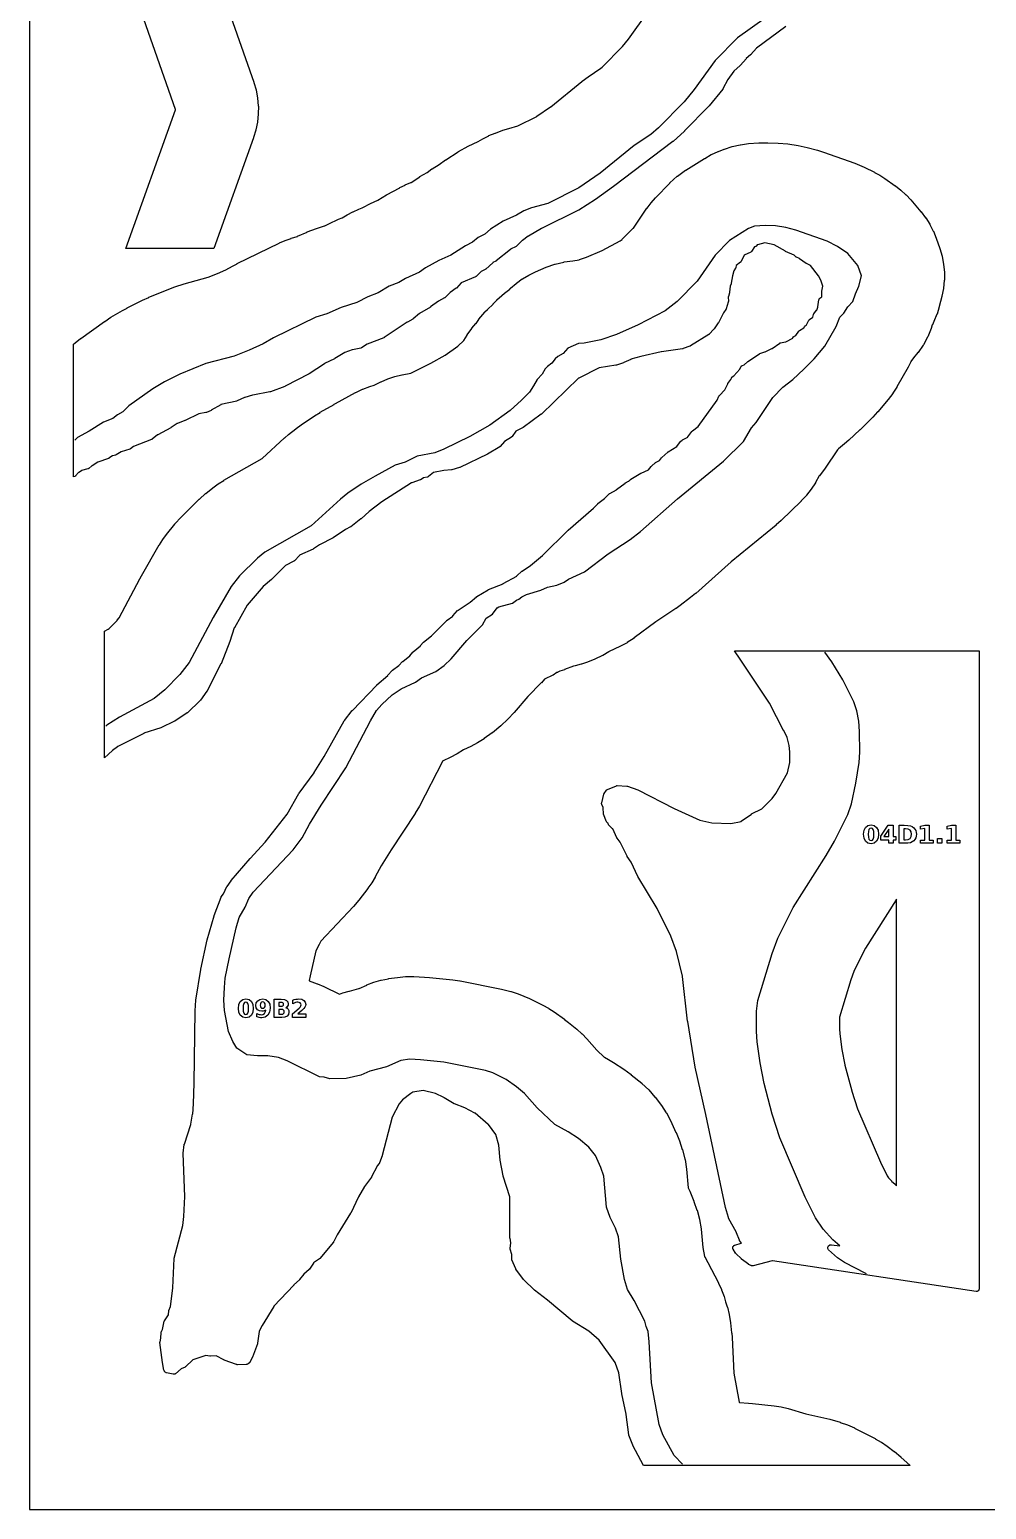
# Model space of a CAD drawing. Header units: millimetres. Extents: x 0 to 841, y 0 to 594.
# Drawn here: x 0 to 231, y 0 to 357.5 of the extents above; entities that cross this region are included whole.
import ezdxf

# ---------------------------------------------------------------- set-up
doc = ezdxf.new("R2010")
doc.units = ezdxf.units.MM
for name, color, linetype in [('CUT', 1, 'Continuous'), ('ENGRAVE', 5, 'Continuous'), ('SHEET_EDGE_DO_NOT_CUT', 8, 'Continuous')]:
    doc.layers.add(name, color=color, linetype=linetype)

msp = doc.modelspace()

# ---------------------------------------------------------------- linework, layer by layer
at = {"layer": 'CUT'}
for points in [[(35.89, 396.79), (54.12, 344.78), (54.13, 344.76), (54.67, 342.93), (54.68, 342.88), (55.04, 341.02), (55.05, 340.97), (55.22, 339.08), (55.23, 339.03), (55.22, 337.13), (55.22, 337.08), (55.02, 335.19), (55.02, 335.15), (54.64, 333.29), (54.63, 333.24), (54.07, 331.41), (54.07, 331.39), (44.46, 304.62), (23.21, 304.62), (35.24, 338.15), (35.24, 338.15), (35.25, 338.16), (35.24, 338.17), (15.47, 394.61)], [(182.57, 358.26), (175.53, 353.01), (175.52, 353), (175.51, 352.99), (174.17, 351.45), (174.14, 351.41), (174.1, 351.39), (173.01, 350.5), (173, 350.49), (172.99, 350.48), (171.63, 348.89), (171.59, 348.84), (170.07, 347.49), (170.06, 347.48), (170.05, 347.46), (168.62, 345.48), (168.61, 345.45), (167.41, 343.2), (167.39, 343.16), (167.36, 343.12), (164.07, 339.07), (164.03, 339.03), (158.13, 333.02), (158.11, 333), (155.37, 330.49), (155.33, 330.46), (140.98, 319.57), (140.97, 319.56), (136.65, 316.45), (136.63, 316.44), (132.61, 313.92), (132.57, 313.9), (123.63, 309.45), (123.62, 309.44), (120.43, 307.61), (120.41, 307.6), (118.99, 306.58), (118.98, 306.57), (118.97, 306.57), (117.64, 305.23), (117.6, 305.2), (117.56, 305.17), (117.52, 305.14), (116.14, 304.42), (116.13, 304.42), (116.12, 304.41), (112.69, 301.61), (112.66, 301.59), (112.62, 301.57), (112.58, 301.55), (111.86, 301.21), (111.85, 301.2), (111.84, 301.19), (110.13, 299.64), (110.1, 299.61), (110.06, 299.58), (110.02, 299.56), (109.02, 299.05), (109.01, 299.04), (109, 299.03), (107.8, 297.88), (107.77, 297.85), (107.73, 297.83), (107.69, 297.8), (107.65, 297.78), (104.24, 296.32), (104.23, 296.32), (104.22, 296.31), (103.05, 295.07), (103.01, 295.04), (102.97, 295.01), (101.56, 294.01), (101.55, 294), (101.54, 293.99), (100.34, 292.76), (100.3, 292.73), (100.26, 292.7), (100.22, 292.67), (98.73, 291.88), (98.7, 291.86), (96.81, 290.49), (96.77, 290.46), (94.13, 288.93), (94.12, 288.93), (94.11, 288.92), (92.59, 287.62), (92.55, 287.59), (92.51, 287.56), (91.21, 286.83), (91.19, 286.82), (85.63, 283.08), (85.58, 283.05), (85.53, 283.02), (81.53, 281.54), (81.52, 281.53), (81.5, 281.53), (80.13, 280.63), (80.09, 280.6), (80.05, 280.58), (80.01, 280.57), (79.96, 280.56), (77.93, 280.11), (77.9, 280.1), (76.1, 279.47), (76.09, 279.46), (76.08, 279.46), (73.68, 278.02), (73.64, 278), (71.24, 276.8), (71.21, 276.79), (67.54, 274.34), (67.5, 274.31), (61.7, 271.33), (61.65, 271.31), (58.13, 269.98), (58.09, 269.97), (58.04, 269.96), (53.87, 269.17), (53.85, 269.17), (51.93, 268.61), (51.9, 268.6), (50.1, 267.8), (50.06, 267.78), (50.01, 267.77), (46.16, 266.9), (46.15, 266.9), (46.14, 266.89), (43.88, 265.53), (43.83, 265.5), (42.72, 265), (42.68, 264.98), (42.63, 264.97), (42.59, 264.96), (40.87, 264.7), (40.86, 264.69), (40.84, 264.69), (37.54, 263.09), (37.5, 263.07), (35.69, 262.38), (35.68, 262.37), (35.67, 262.36), (34.18, 261.35), (34.13, 261.32), (30.93, 259.64), (30.92, 259.63), (30.91, 259.62), (29.58, 258.53), (29.54, 258.5), (29.49, 258.47), (29.44, 258.45), (25.09, 256.76), (25.08, 256.75), (25.07, 256.75), (24.35, 256.23), (24.31, 256.2), (24.26, 256.17), (24.21, 256.15), (22.13, 255.49), (22.12, 255.49), (22.11, 255.48), (20.91, 254.79), (20.87, 254.77), (20.83, 254.75), (20.78, 254.73), (20.07, 254.55), (20.06, 254.54), (20.05, 254.54), (19.16, 253.94), (19.12, 253.92), (19.08, 253.9), (19.04, 253.88), (16.49, 253), (16.48, 252.99), (16.46, 252.98), (15.07, 252.13), (15.05, 252.11), (14.27, 251.48), (14.23, 251.45), (14.19, 251.42), (14.14, 251.4), (14.09, 251.38), (12.55, 250.95), (12.54, 250.95), (12.53, 250.94), (11.85, 250.5), (11.84, 250.49), (11.83, 250.48), (11.1, 249.67), (11.07, 249.64), (11.03, 249.61), (10.99, 249.59), (10.95, 249.56), (10.91, 249.55), (10.62, 249.43), (10.62, 281.47), (11, 281.82), (11.03, 281.84), (12.31, 282.85), (12.33, 282.86), (18.11, 287), (18.13, 287.02), (19.63, 287.99), (19.65, 288), (22.43, 289.64), (22.44, 289.64), (23.54, 290.24), (23.55, 290.25), (27.26, 292.12), (27.28, 292.13), (28.79, 292.82), (28.81, 292.83), (35.03, 295.34), (35.06, 295.35), (37.32, 296.11), (37.34, 296.12), (43.12, 297.67), (43.14, 297.68), (45.36, 298.54), (45.37, 298.54), (47.39, 299.43), (47.41, 299.45), (48.99, 300.35), (49, 300.36), (50.13, 300.95), (50.14, 300.96), (60.3, 305.94), (60.32, 305.95), (61.69, 306.56), (61.72, 306.57), (63.13, 307.07), (63.15, 307.08), (64.67, 307.55), (64.69, 307.56), (67.01, 308.6), (67.03, 308.61), (69.28, 309.46), (69.3, 309.47), (71.23, 310.07), (71.25, 310.07), (71.26, 310.08), (72.22, 310.59), (72.25, 310.61), (74.59, 311.68), (74.62, 311.69), (75.47, 312.01), (75.48, 312.01), (75.49, 312.02), (76.71, 312.73), (76.72, 312.74), (78.07, 313.47), (78.11, 313.48), (79.51, 314.1), (79.53, 314.11), (80.3, 314.41), (80.31, 314.41), (80.32, 314.42), (80.48, 314.51), (80.5, 314.53), (82.33, 315.49), (82.35, 315.5), (84.07, 316.3), (84.1, 316.31), (86.14, 317.58), (86.17, 317.59), (89.37, 319.31), (89.38, 319.32), (90.68, 319.96), (90.7, 319.97), (92.09, 320.59), (92.1, 320.59), (92.11, 320.6), (94.19, 321.97), (94.22, 321.99), (96, 323), (96.03, 323.02), (97.13, 323.85), (97.17, 323.88), (98.88, 324.89), (98.9, 324.91), (100.46, 326.05), (100.48, 326.06), (103.5, 328.01), (103.53, 328.03), (105.87, 329.32), (105.9, 329.34), (108.3, 330.47), (108.32, 330.48), (109.41, 331.1), (109.42, 331.11), (110.88, 331.86), (110.92, 331.88), (112.44, 332.51), (112.46, 332.51), (114.26, 333.18), (114.28, 333.18), (115.69, 333.64), (115.7, 333.65), (117.86, 334.26), (117.88, 334.26), (117.89, 334.27), (122.45, 336.54), (122.48, 336.55), (125.81, 338.83), (125.83, 338.84), (133.38, 345), (133.39, 345.01), (134.84, 346.08), (134.85, 346.09), (137.95, 348.18), (137.97, 348.19), (138.25, 348.43), (138.27, 348.45), (143.17, 353.43), (143.19, 353.45), (144.64, 355.21), (144.65, 355.22), (149.28, 361.68)]]:
    msp.add_lwpolyline(points, dxfattribs=at)
for points in [[(145.68, 15.42), (145.66, 15.48), (144.72, 17.91), (144.7, 17.94), (144.69, 17.98), (144.69, 18.02), (144.08, 22.96), (144.08, 22.99), (142.98, 27.95), (142.97, 27.98), (142.26, 32.96), (142.26, 32.97), (142.26, 32.99), (141.42, 35.5), (141.41, 35.51), (141.4, 35.52), (137.56, 40.91), (137.56, 40.92), (137.55, 40.92), (135.05, 43.03), (135.02, 43.05), (131.08, 45.51), (131.02, 45.55), (125.07, 50.53), (125.06, 50.53), (121.93, 52.95), (121.89, 52.99), (119.31, 55.46), (119.28, 55.49), (119.25, 55.53), (117.44, 58.03), (117.41, 58.07), (117.38, 58.12), (116.46, 60.29), (116.44, 60.34), (116.43, 60.39), (116.42, 60.45), (116.42, 60.5), (116.45, 61.59), (116.45, 61.6), (116.45, 61.61), (116.07, 62.9), (116.06, 62.95), (116.05, 62.99), (116.05, 63.04), (116.05, 63.09), (116.18, 64.35), (116.18, 64.36), (116.18, 64.37), (116.01, 65.51), (116, 65.55), (116, 65.59), (115.99, 75.48), (115.98, 75.49), (115.98, 75.5), (114.33, 80.51), (114.32, 80.58), (113.65, 84.36), (113.64, 84.4), (113.29, 87.98), (113.29, 87.99), (113.29, 88), (112.57, 90.54), (112.56, 90.55), (112.56, 90.56), (110.78, 92.99), (110.77, 93.01), (110.76, 93.02), (107.55, 95.75), (107.54, 95.76), (107.53, 95.76), (105.09, 97.01), (105.06, 97.02), (102.61, 97.97), (102.57, 97.99), (102.53, 98.01), (100.08, 99.47), (100.06, 99.48), (98.02, 100.48), (98, 100.49), (97.99, 100.49), (95.07, 101.2), (95.06, 101.21), (95.05, 101.2), (92.57, 100.83), (92.56, 100.83), (92.55, 100.82), (92.03, 100.49), (92.02, 100.48), (90.07, 98.96), (90.06, 98.95), (90.05, 98.94), (89.26, 98.02), (89.25, 98.01), (89.25, 98), (87.57, 94.8), (87.57, 94.79), (87.56, 94.78), (85.16, 85.48), (85.14, 85.42), (84.47, 83.73), (84.45, 83.68), (84.43, 83.64), (84.4, 83.6), (83.91, 82.98), (83.9, 82.97), (83.89, 82.96), (82.57, 80.34), (82.56, 80.31), (82.53, 80.28), (80.9, 77.99), (80.89, 77.97), (79.42, 75.52), (79.41, 75.5), (77.55, 71.6), (77.52, 71.55), (74.26, 66.33), (74.25, 66.31), (73.43, 64.69), (73.4, 64.65), (73.37, 64.6), (70.12, 60.65), (70.09, 60.62), (70.06, 60.59), (70.02, 60.56), (68.54, 59.53), (68.53, 59.52), (68.52, 59.51), (67.57, 58.07), (67.54, 58.04), (67.51, 58.01), (67.48, 57.98), (66.21, 56.86), (66.2, 56.85), (66.2, 56.84), (65.21, 55.53), (65.18, 55.49), (65.15, 55.46), (63.82, 54.22), (63.81, 54.21), (59, 49.07), (58.99, 49.06), (58.98, 49.05), (56.14, 44.44), (56.13, 44.42), (55.43, 43.02), (55.43, 43.01), (55.43, 43), (55.06, 40.13), (55.05, 40.08), (55.03, 40.02), (53.85, 36.81), (53.82, 36.75), (53.21, 35.59), (53.18, 35.55), (53.15, 35.51), (53.12, 35.47), (53.08, 35.44), (52.75, 35.17), (52.71, 35.14), (52.66, 35.11), (52.61, 35.09), (52.47, 35.04), (52.42, 35.03), (52.37, 35.02), (52.31, 35.01), (50.16, 34.96), (50.11, 34.96), (50.06, 34.96), (50.02, 34.97), (49.97, 34.99), (46.99, 36.08), (46.96, 36.1), (46.92, 36.11), (45.07, 37.14), (45.06, 37.15), (45.05, 37.14), (43.64, 37.03), (43.6, 37.02), (43.55, 37.03), (43.51, 37.03), (42.57, 37.21), (42.56, 37.21), (42.55, 37.21), (39.41, 36.15), (39.4, 36.15), (39.39, 36.14), (37.67, 34.47), (37.64, 34.44), (37.6, 34.41), (37.57, 34.39), (37.53, 34.37), (36.6, 33.96), (36.59, 33.96), (36.58, 33.95), (35.22, 32.78), (35.18, 32.75), (35.14, 32.72), (35.09, 32.7), (35.05, 32.68), (35, 32.67), (34.95, 32.66), (34.84, 32.64), (34.78, 32.64), (34.72, 32.64), (34.67, 32.65), (33.07, 33), (33.02, 33.01), (32.98, 33.03), (32.93, 33.05), (32.89, 33.07), (32.73, 33.18), (32.69, 33.22), (32.65, 33.25), (32.61, 33.29), (32.58, 33.34), (32.56, 33.39), (32.49, 33.53), (32.47, 33.59), (32.45, 33.65), (32.1, 35.5), (32.09, 35.53), (31.48, 40.32), (31.48, 40.37), (31.48, 40.41), (31.49, 40.46), (31.49, 40.5), (31.7, 41.33), (31.7, 41.35), (31.7, 41.36), (31.77, 42.77), (31.77, 42.82), (31.78, 42.87), (31.8, 42.92), (31.82, 42.97), (32.06, 43.47), (32.07, 43.48), (32.07, 43.49), (32.53, 45.44), (32.55, 45.5), (32.57, 45.55), (32.6, 45.59), (33.5, 47.04), (33.5, 47.05), (33.5, 47.06), (33.6, 47.96), (33.6, 48), (33.62, 48.05), (33.63, 48.09), (34, 49.03), (34.01, 49.04), (34.01, 49.05), (34.58, 53.47), (34.59, 53.49), (34.89, 60.61), (34.9, 60.66), (34.91, 60.71), (36.96, 68.55), (36.96, 68.58), (37.28, 70.77), (37.28, 70.8), (37.47, 75.58), (37.47, 75.6), (37.05, 85.96), (37.05, 86), (37.06, 86.05), (37.35, 88.16), (37.35, 88.2), (37.37, 88.24), (38.91, 93), (38.92, 93.03), (39.37, 95.46), (39.38, 95.49), (39.59, 97.98), (39.59, 97.99), (39.77, 102.99), (39.77, 103), (39.94, 120.45), (39.94, 120.48), (40.12, 123), (40.13, 123.05), (41.36, 130.46), (41.37, 130.49), (42.9, 137.6), (42.91, 137.63), (44.58, 143.42), (44.59, 143.45), (46.23, 147.89), (46.24, 147.93), (46.27, 147.97), (46.29, 148.01), (46.81, 148.73), (46.82, 148.73), (46.82, 148.74), (47.66, 150.45), (47.68, 150.49), (47.7, 150.52), (48.68, 151.89), (48.7, 151.92), (53.27, 157.25), (53.28, 157.26), (56.9, 161.16), (56.91, 161.18), (62.17, 167.96), (62.19, 167.99), (65.02, 172.97), (65.05, 173.02), (68.69, 177.97), (68.7, 177.99), (71.15, 181.88), (71.15, 181.89), (75.95, 190.5), (75.97, 190.54), (76, 190.57), (77.9, 193), (77.94, 193.04), (83.84, 199.14), (83.87, 199.17), (86.49, 201.5), (86.52, 201.52), (87.53, 202.66), (87.56, 202.7), (87.61, 202.74), (89.17, 203.87), (89.17, 203.88), (89.18, 203.88), (90.08, 204.83), (90.13, 204.88), (91.8, 206.24), (91.81, 206.24), (91.81, 206.25), (92.53, 207.09), (92.56, 207.12), (92.59, 207.15), (94.38, 208.66), (94.39, 208.66), (94.39, 208.67), (95.03, 209.42), (95.06, 209.46), (95.1, 209.49), (97.04, 211.02), (97.07, 211.04), (100.72, 214.76), (100.76, 214.79), (100.79, 214.82), (102.21, 215.82), (102.22, 215.83), (102.23, 215.84), (103.36, 217.14), (103.4, 217.17), (103.43, 217.2), (103.47, 217.23), (106.39, 219.15), (106.4, 219.15), (106.4, 219.16), (107.91, 220.5), (107.94, 220.53), (107.99, 220.56), (110.76, 222.17), (110.82, 222.2), (114.36, 223.64), (114.39, 223.65), (117.66, 225.49), (117.67, 225.49), (117.68, 225.5), (118.84, 226.64), (118.88, 226.67), (118.92, 226.7), (120.92, 228), (120.95, 228.02), (123.85, 230.48), (123.86, 230.49), (130.06, 236.54), (130.08, 236.56), (136.14, 241.88), (136.15, 241.89), (137.18, 242.96), (137.21, 242.99), (137.24, 243.01), (138.83, 244.21), (138.84, 244.21), (138.84, 244.22), (139.98, 245.38), (140.02, 245.42), (140.06, 245.44), (140.1, 245.47), (141.69, 246.35), (141.7, 246.35), (141.71, 246.36), (143.78, 247.95), (143.82, 247.99), (143.87, 248.01), (144.65, 248.38), (144.67, 248.38), (144.68, 248.39), (145.1, 248.81), (145.14, 248.85), (145.19, 248.88), (147.57, 250.35), (147.6, 250.36), (147.64, 250.38), (149.41, 251.13), (149.42, 251.13), (149.43, 251.14), (150.08, 251.95), (150.11, 251.98), (150.13, 252.01), (151.15, 252.92), (151.18, 252.95), (151.22, 252.97), (151.26, 253), (152.11, 253.43), (152.12, 253.43), (152.12, 253.44), (152.59, 254.05), (152.61, 254.09), (152.65, 254.12), (154.1, 255.45), (154.14, 255.49), (154.19, 255.52), (156.29, 256.75), (156.3, 256.75), (156.3, 256.76), (157.2, 258), (157.24, 258.04), (157.28, 258.08), (157.54, 258.32), (157.59, 258.35), (157.64, 258.38), (158.96, 259.07), (158.97, 259.08), (158.98, 259.09), (159.94, 260.44), (159.97, 260.49), (160.01, 260.52), (160.05, 260.56), (161.45, 261.61), (161.46, 261.62), (161.47, 261.63), (166.02, 267.96), (166.02, 267.97), (166.03, 267.99), (166.46, 268.98), (166.48, 269.02), (166.5, 269.06), (166.53, 269.09), (166.56, 269.13), (167.87, 270.48), (167.88, 270.49), (167.88, 270.5), (168.59, 271.91), (168.61, 271.94), (168.63, 271.97), (169.34, 272.98), (169.34, 272.99), (169.35, 273), (169.46, 273.33), (169.48, 273.37), (169.5, 273.41), (169.53, 273.45), (169.56, 273.49), (169.59, 273.52), (169.62, 273.56), (169.66, 273.58), (170.05, 273.84), (170.06, 273.84), (170.07, 273.85), (171.48, 275.47), (171.49, 275.48), (171.49, 275.49), (171.76, 276.06), (171.79, 276.1), (171.82, 276.14), (171.85, 276.18), (171.89, 276.22), (171.93, 276.25), (172, 276.3), (172.04, 276.33), (172.09, 276.35), (172.13, 276.37), (172.55, 276.5), (172.56, 276.51), (172.57, 276.52), (173.34, 277.24), (173.37, 277.27), (173.41, 277.29), (176.25, 279.17), (176.28, 279.19), (176.32, 279.21), (176.36, 279.22), (177.57, 279.65), (177.59, 279.66), (179.24, 280.48), (179.27, 280.5), (181.13, 281.77), (181.17, 281.8), (181.22, 281.82), (181.26, 281.84), (181.31, 281.85), (182.55, 282.09), (182.56, 282.09), (182.57, 282.09), (184.27, 282.99), (184.28, 282.99), (184.29, 283), (184.49, 283.29), (184.52, 283.33), (184.55, 283.36), (184.59, 283.39), (184.63, 283.42), (184.67, 283.45), (184.71, 283.47), (185.05, 283.6), (185.06, 283.61), (185.06, 283.62), (185.77, 284.68), (185.8, 284.72), (185.84, 284.76), (185.88, 284.8), (185.92, 284.83), (186.98, 285.49), (186.99, 285.49), (187, 285.5), (187.11, 285.75), (187.13, 285.8), (187.16, 285.84), (187.19, 285.88), (187.22, 285.91), (187.26, 285.95), (187.3, 285.97), (187.55, 286.13), (187.56, 286.14), (187.56, 286.15), (188.17, 287.27), (188.19, 287.31), (188.22, 287.35), (188.26, 287.39), (188.29, 287.42), (188.33, 287.45), (189.13, 287.99), (189.14, 287.99), (189.15, 288), (189.27, 288.65), (189.28, 288.7), (189.29, 288.75), (189.31, 288.79), (189.34, 288.83), (189.37, 288.87), (190.05, 289.74), (190.06, 289.75), (190.06, 289.76), (190.35, 290.48), (190.36, 290.49), (190.36, 290.51), (190.61, 292.24), (190.62, 292.28), (190.63, 292.33), (190.65, 292.37), (190.67, 292.41), (190.69, 292.45), (190.74, 292.53), (190.77, 292.56), (190.8, 292.6), (190.84, 292.63), (191.26, 292.98), (191.27, 292.99), (191.27, 293), (191.26, 294.2), (191.26, 294.26), (191.27, 294.32), (191.54, 295.48), (191.55, 295.49), (191.54, 295.5), (191.06, 296.98), (191.06, 296.99), (191.06, 297), (190.52, 297.98), (190.52, 297.99), (190.51, 298), (188.56, 300.48), (188.55, 300.49), (188.54, 300.5), (187.59, 300.98), (187.53, 301.01), (185.89, 302.16), (185.88, 302.16), (185.87, 302.17), (185.15, 302.5), (185.11, 302.52), (185.07, 302.55), (185.04, 302.57), (185, 302.6), (184.61, 302.98), (184.6, 302.99), (184.6, 303), (182.55, 303.93), (182.51, 303.95), (179.8, 305.48), (179.79, 305.49), (179.78, 305.49), (177.57, 305.98), (177.56, 305.98), (177.55, 305.98), (175.74, 305.49), (175.72, 305.49), (175.72, 305.48), (175.52, 305.24), (175.49, 305.21), (175.46, 305.17), (175.42, 305.14), (175.38, 305.12), (175.34, 305.1), (175.29, 305.08), (175.07, 305.01), (175.06, 305), (175.05, 304.99), (174.34, 303.91), (174.31, 303.87), (174.28, 303.84), (174.25, 303.81), (174.21, 303.78), (174.18, 303.75), (174.14, 303.73), (172.57, 302.99), (172.56, 302.98), (172.55, 302.97), (171.79, 301.46), (171.76, 301.42), (171.74, 301.39), (171.71, 301.35), (171.68, 301.32), (171.65, 301.29), (170.61, 300.5), (170.61, 300.49), (170.6, 300.48), (170.54, 300.06), (170.53, 300.01), (170.52, 299.96), (170.5, 299.91), (170.47, 299.87), (170.07, 299.22), (170.06, 299.21), (170.06, 299.2), (169.72, 298.03), (169.71, 298), (169.43, 296.22), (169.43, 296.18), (169.42, 296.14), (169.4, 296.1), (169.14, 295.5), (169.14, 295.49), (169.14, 295.48), (169.04, 294.03), (169.03, 293.98), (169.02, 293.92), (168.73, 293), (168.72, 292.99), (168.72, 292.98), (168.73, 291.84), (168.73, 291.79), (168.72, 291.74), (168.71, 291.69), (168.21, 290.03), (168.19, 289.97), (168.16, 289.93), (168.14, 289.88), (167.57, 289.08), (167.55, 289.05), (166.33, 286.7), (166.29, 286.64), (165.31, 285.22), (165.26, 285.17), (164.09, 283.91), (164.06, 283.88), (164.03, 283.85), (163.99, 283.82), (159.56, 281.07), (159.51, 281.04), (159.46, 281.02), (157.78, 280.43), (157.73, 280.41), (157.68, 280.4), (152.55, 279.67), (152.53, 279.66), (147.58, 278.56), (147.56, 278.55), (145.21, 277.85), (145.2, 277.85), (145.19, 277.84), (143.49, 277.04), (143.44, 277.02), (141.68, 276.43), (141.63, 276.42), (141.59, 276.41), (137.57, 275.82), (137.56, 275.82), (137.55, 275.81), (132.59, 273.31), (132.58, 273.3), (132.57, 273.29), (123.57, 264.6), (123.52, 264.56), (119.2, 261.4), (119.17, 261.38), (119.14, 261.36), (117.44, 260.5), (117.43, 260.49), (117.42, 260.48), (116.5, 259.19), (116.47, 259.15), (116.44, 259.11), (116.4, 259.08), (116.36, 259.06), (114.68, 258), (114.67, 257.99), (114.66, 257.98), (113.66, 256.82), (113.62, 256.78), (113.58, 256.75), (113.54, 256.72), (110.57, 254.97), (110.53, 254.95), (103.9, 251.71), (103.86, 251.7), (103.82, 251.68), (101.96, 251.16), (101.91, 251.14), (101.86, 251.14), (100.05, 250.98), (100.03, 250.98), (97.55, 250.51), (97.54, 250.51), (97.53, 250.5), (96.29, 249.5), (96.25, 249.47), (96.21, 249.44), (96.17, 249.42), (96.12, 249.41), (96.08, 249.4), (95.07, 249.18), (95.06, 249.18), (95.05, 249.17), (94.35, 248.77), (94.31, 248.75), (94.27, 248.73), (92.28, 248), (92.26, 247.99), (92.25, 247.98), (85.05, 243.42), (85.04, 243.41), (82, 241.09), (81.98, 241.08), (80.05, 239.3), (80.02, 239.28), (77.6, 237.4), (77.56, 237.37), (77.51, 237.35), (76.29, 236.74), (76.26, 236.73), (73.32, 234.71), (73.26, 234.68), (70, 233.01), (69.97, 232.99), (68.55, 232.05), (68.52, 232.03), (68.49, 232.01), (65.2, 230.5), (65.19, 230.49), (65.19, 230.48), (63.93, 229.18), (63.89, 229.14), (63.85, 229.11), (63.8, 229.08), (61.75, 228), (61.74, 227.99), (61.73, 227.98), (58.44, 224.69), (58.4, 224.66), (56.4, 223), (56.39, 222.99), (56.39, 222.98), (52.56, 218.44), (52.55, 218.43), (52.54, 218.42), (49.44, 213), (49.43, 212.99), (49.43, 212.98), (48.33, 209.71), (48.33, 209.68), (46.23, 204.3), (46.21, 204.25), (42.88, 197.73), (42.86, 197.69), (42.83, 197.66), (41.26, 195.53), (41.23, 195.49), (41.21, 195.46), (38.14, 192.48), (38.1, 192.45), (38.07, 192.42), (35.08, 190.45), (35.02, 190.41), (31.71, 188.82), (31.65, 188.79), (27.57, 187.49), (27.56, 187.49), (27.55, 187.48), (21.27, 184.27), (21.26, 184.27), (21.25, 184.26), (20.05, 183.37), (20.03, 183.35), (18.12, 181.58), (18.12, 212.18), (18.97, 212.63), (18.98, 212.64), (18.99, 212.65), (19.21, 212.83), (19.23, 212.84), (21.14, 214.77), (21.16, 214.8), (21.59, 215.37), (21.6, 215.38), (21.6, 215.39), (26.61, 224.84), (26.62, 224.85), (26.98, 225.51), (26.98, 225.51), (31.32, 233.01), (31.33, 233.02), (32.14, 234.3), (32.16, 234.33), (33.06, 235.54), (33.07, 235.55), (35.09, 238.05), (35.1, 238.07), (36.6, 239.73), (36.62, 239.75), (40.98, 244.06), (41, 244.07), (42.5, 245.41), (42.52, 245.43), (44.25, 246.82), (44.26, 246.83), (45.52, 247.76), (45.55, 247.78), (46.88, 248.61), (46.9, 248.62), (56.12, 253.87), (56.13, 253.88), (56.14, 253.89), (61.58, 258.84), (61.6, 258.85), (62.54, 259.66), (62.55, 259.67), (64.32, 261.09), (64.34, 261.1), (65.59, 262.03), (65.61, 262.04), (68.81, 264.21), (68.82, 264.22), (70.13, 265.03), (70.15, 265.04), (73.54, 266.97), (73.54, 266.98), (73.87, 267.16), (73.88, 267.16), (78.72, 269.8), (78.74, 269.81), (80.4, 270.62), (80.44, 270.64), (82.17, 271.28), (82.19, 271.29), (83.2, 271.62), (83.23, 271.63), (84.85, 272.42), (84.87, 272.43), (86.47, 273.12), (86.51, 273.14), (88.16, 273.68), (88.21, 273.69), (89.91, 274.09), (89.93, 274.1), (92.07, 274.5), (92.08, 274.5), (92.09, 274.51), (96.9, 276.88), (96.91, 276.89), (100.34, 278.85), (100.36, 278.86), (103.39, 281.01), (103.42, 281.03), (104.87, 282.38), (104.87, 282.38), (104.88, 282.38), (104.88, 282.39), (105.63, 283.71), (105.66, 283.75), (106.76, 285.31), (106.79, 285.35), (107.79, 286.5), (107.81, 286.52), (108.44, 287.48), (108.48, 287.53), (109.94, 289.26), (109.96, 289.28), (110.54, 289.89), (110.55, 289.91), (111.9, 291.2), (111.92, 291.22), (111.93, 291.23), (111.94, 291.24), (112.79, 292.15), (112.82, 292.18), (114.01, 293.28), (114.02, 293.29), (114.65, 293.81), (114.66, 293.83), (115.97, 294.83), (115.98, 294.84), (115.98, 294.85), (116.12, 294.99), (116.16, 295.02), (117.49, 296.19), (117.53, 296.22), (118.96, 297.26), (119, 297.29), (120.52, 298.19), (120.56, 298.21), (122.17, 298.98), (122.19, 298.99), (124.75, 300.07), (124.77, 300.08), (126.84, 300.83), (126.9, 300.84), (129.02, 301.35), (129.08, 301.36), (131.19, 301.61), (131.21, 301.61), (132.73, 301.92), (132.76, 301.93), (134.45, 302.5), (134.47, 302.5), (138.22, 304.16), (138.24, 304.17), (142.62, 306.48), (142.63, 306.48), (142.64, 306.49), (143.08, 306.83), (143.11, 306.85), (145.78, 309.54), (145.78, 309.55), (145.79, 309.55), (149.08, 314.33), (149.09, 314.34), (150.06, 315.63), (150.08, 315.67), (151.16, 316.87), (151.17, 316.89), (154.6, 320.44), (154.62, 320.46), (156.39, 322.08), (156.44, 322.12), (158.39, 323.51), (158.42, 323.53), (163, 326.39), (163.02, 326.4), (164.59, 327.29), (164.63, 327.31), (166.29, 328.04), (166.31, 328.05), (167.75, 328.62), (167.77, 328.63), (169.63, 329.25), (169.68, 329.26), (171.58, 329.7), (171.63, 329.7), (173.58, 329.95), (173.61, 329.95), (176.1, 330.13), (176.13, 330.13), (178.26, 330.17), (178.29, 330.17), (180.76, 330.09), (180.79, 330.09), (183.07, 329.87), (183.1, 329.87), (185.57, 329.5), (185.6, 329.49), (187.77, 329.03), (187.79, 329.03), (190.24, 328.37), (190.25, 328.37), (191.72, 327.91), (191.73, 327.9), (199.25, 325.24), (199.27, 325.23), (201.52, 324.27), (201.55, 324.26), (204.01, 323.03), (204.02, 323.02), (205.29, 322.33), (205.32, 322.31), (206.53, 321.52), (206.55, 321.51), (209.03, 319.77), (209.05, 319.76), (210.36, 318.75), (210.39, 318.73), (211.61, 317.62), (211.64, 317.59), (212.77, 316.38), (212.78, 316.36), (215.24, 313.48), (215.25, 313.46), (216.37, 312.03), (216.39, 311.99), (217.36, 310.47), (217.39, 310.43), (218.21, 308.83), (218.23, 308.79), (218.91, 307.1), (218.91, 307.08), (219.78, 304.6), (219.79, 304.58), (220.33, 302.75), (220.34, 302.7), (220.7, 300.83), (220.71, 300.79), (220.88, 298.89), (220.89, 298.85), (220.88, 296.95), (220.87, 296.9), (220.68, 295.01), (220.67, 294.96), (220.29, 293.09), (220.29, 293.06), (219.66, 290.59), (219.65, 290.56), (219.11, 288.77), (219.09, 288.73), (218.38, 287), (218.37, 286.98), (217.99, 286.17), (217.98, 286.15), (217.69, 285.29), (217.68, 285.27), (216.86, 283.26), (216.84, 283.21), (215.81, 281.32), (215.78, 281.27), (214.56, 279.51), (214.52, 279.46), (213.44, 278.22), (213.42, 278.2), (212.81, 277.3), (212.79, 277.27), (212.13, 275.94), (212.12, 275.92), (209.42, 271.17), (209.41, 271.15), (208.45, 269.63), (208.43, 269.59), (207.33, 268.16), (207.32, 268.15), (204.79, 265.14), (204.78, 265.12), (203.63, 263.87), (203.61, 263.85), (201.11, 261.36), (201.11, 261.35), (200.52, 260.79), (200.51, 260.78), (197.81, 258.29), (197.8, 258.28), (196.78, 257.4), (196.76, 257.39), (195.35, 256.26), (195.33, 256.24), (195.07, 255.97), (195.06, 255.96), (195.05, 255.95), (192.13, 251.56), (192.11, 251.53), (190.7, 249.69), (190.68, 249.66), (189.76, 248.06), (189.75, 248.04), (188.76, 246.49), (188.73, 246.45), (187.62, 245.01), (187.58, 244.97), (186.33, 243.63), (186.31, 243.61), (181.48, 238.93), (181.46, 238.91), (180.26, 237.84), (180.24, 237.82), (169.44, 228.94), (169.43, 228.93), (160.84, 221.3), (160.83, 221.28), (159.61, 220.28), (159.59, 220.27), (157.11, 218.39), (157.09, 218.38), (156.09, 217.67), (156.08, 217.67), (151.23, 214.46), (151.22, 214.45), (145.99, 210.54), (145.97, 210.52), (144.32, 209.41), (144.28, 209.38), (142.52, 208.45), (142.5, 208.44), (139.91, 207.22), (139.89, 207.2), (138.4, 206.32), (138.36, 206.29), (136.49, 205.43), (136.47, 205.42), (134.72, 204.72), (134.71, 204.71), (133.26, 204.2), (133.22, 204.19), (131.74, 203.79), (131.72, 203.78), (131.36, 203.7), (131.33, 203.69), (129.15, 202.88), (129.12, 202.87), (128.02, 202.54), (128.01, 202.54), (128, 202.53), (127.53, 202.25), (127.48, 202.22), (127.37, 202.17), (127.34, 202.15), (126.41, 201.56), (126.36, 201.53), (124.37, 200.55), (124.36, 200.55), (124.35, 200.54), (123.57, 199.68), (123.55, 199.66), (120.32, 196.39), (120.31, 196.38), (117, 192.51), (116.99, 192.49), (115.5, 190.94), (115.48, 190.92), (113.78, 189.32), (113.75, 189.3), (111.74, 187.64), (111.71, 187.62), (109.75, 186.21), (109.73, 186.2), (108.19, 185.2), (108.15, 185.18), (106.53, 184.33), (106.51, 184.32), (104.8, 183.53), (104.77, 183.51), (103.27, 182.54), (103.23, 182.52), (101.56, 181.65), (101.54, 181.64), (99.84, 180.86), (99.83, 180.86), (99.82, 180.85), (99.72, 180.68), (99.71, 180.66), (94.13, 169.93), (94.12, 169.91), (93.1, 168.18), (93.09, 168.16), (87.29, 159.33), (87.29, 159.33), (84.92, 155.51), (84.91, 155.5), (83.46, 152.79), (83.45, 152.77), (82.64, 151.4), (82.62, 151.36), (81.7, 150.06), (81.69, 150.04), (79.52, 147.22), (79.5, 147.2), (78.22, 145.68), (78.2, 145.67), (70.32, 137.29), (70.31, 137.28), (70.31, 137.27), (69.95, 136.49), (69.93, 136.45), (69.17, 135.08), (69.16, 135.06), (69.13, 135.01), (69.12, 135), (69.12, 134.98), (67.74, 128.91), (67.74, 128.9), (67.52, 127.75), (67.52, 127.73), (67.53, 127.73), (69.46, 126.98), (69.48, 126.97), (71.02, 126.3), (71.04, 126.29), (74.79, 124.45), (74.8, 124.44), (74.82, 124.44), (75.61, 124.76), (75.65, 124.77), (77.2, 125.24), (77.22, 125.24), (79.53, 125.84), (79.54, 125.84), (79.55, 125.84), (81.43, 126.68), (81.45, 126.69), (83.1, 127.35), (83.15, 127.36), (84.84, 127.86), (84.89, 127.87), (86.64, 128.21), (86.66, 128.22), (88.81, 128.54), (88.83, 128.54), (90.75, 128.73), (90.79, 128.74), (92.72, 128.74), (92.74, 128.74), (95.36, 128.62), (95.37, 128.61), (96.54, 128.52), (96.56, 128.52), (102.16, 127.92), (102.18, 127.92), (103.91, 127.66), (103.93, 127.66), (113.94, 125.68), (113.97, 125.67), (116.22, 125.09), (116.25, 125.08), (117.97, 124.52), (117.99, 124.52), (119.35, 124.02), (119.38, 124.01), (120.7, 123.41), (120.72, 123.4), (123.93, 121.81), (123.94, 121.8), (125.31, 121.06), (125.34, 121.04), (126.64, 120.18), (126.66, 120.17), (129.15, 118.4), (129.16, 118.39), (130.14, 117.65), (130.15, 117.64), (132.13, 116.03), (132.15, 116.02), (133.38, 114.93), (133.41, 114.9), (134.55, 113.71), (134.56, 113.7), (136.97, 110.97), (136.98, 110.95), (138.76, 109.28), (138.77, 109.27), (138.78, 109.26), (139.8, 108.69), (139.81, 108.68), (140.96, 107.99), (140.97, 107.98), (143.45, 106.37), (143.47, 106.35), (145.27, 105.03), (145.29, 105.01), (147.8, 102.94), (147.83, 102.92), (149.49, 101.38), (149.53, 101.33), (151, 99.61), (151.02, 99.59), (152.55, 97.57), (152.56, 97.55), (153.73, 95.83), (153.75, 95.79), (154.73, 93.96), (154.74, 93.93), (156.08, 91.08), (156.09, 91.05), (156.9, 89.05), (156.91, 89.02), (157.61, 86.94), (157.62, 86.91), (158.25, 84.62), (158.26, 84.56), (158.61, 82.2), (158.61, 82.17), (158.99, 77.72), (158.99, 77.71), (158.99, 77.7), (159.39, 76.9), (159.41, 76.87), (160.42, 74.45), (160.43, 74.42), (161.15, 72.3), (161.16, 72.27), (161.77, 70.08), (161.78, 70.02), (162.14, 67.77), (162.14, 67.74), (162.58, 63.28), (162.58, 63.26), (162.99, 61.07), (162.99, 61.06), (163, 61.05), (163.02, 61), (163.03, 60.98), (163.78, 59.67), (163.79, 59.65), (166.35, 54.7), (166.36, 54.68), (167.08, 53.12), (167.1, 53.08), (167.68, 51.47), (167.69, 51.42), (168.02, 50.15), (168.03, 50.13), (168.47, 48.91), (168.49, 48.87), (168.95, 47.05), (168.96, 47), (169.25, 45.14), (169.26, 45.11), (169.52, 42.62), (169.53, 42.61), (169.61, 41.52), (169.61, 41.51), (170.06, 32.91), (170.06, 32.88), (171.35, 25.93), (171.35, 25.91), (171.36, 25.9), (171.4, 25.83), (171.4, 25.82), (171.42, 25.82), (173.59, 25.68), (173.6, 25.68), (174.53, 25.6), (174.54, 25.6), (179.76, 25.02), (179.78, 25.02), (181.45, 24.76), (181.49, 24.75), (183.14, 24.35), (183.16, 24.34), (187.44, 23.1), (187.45, 23.09), (191.76, 22.16), (191.78, 22.16), (193.24, 21.78), (193.26, 21.78), (195.73, 21.04), (195.76, 21.03), (197.47, 20.44), (197.51, 20.42), (199.16, 19.67), (199.18, 19.66), (204.18, 17.09), (204.2, 17.08), (205.64, 16.26), (205.68, 16.24), (207.05, 15.3), (207.07, 15.28), (208.8, 13.98), (208.82, 13.97), (210.37, 12.68), (210.39, 12.66), (212.59, 10.62), (148.26, 10.62), (145.68, 15.42)], [(229.32, 53.44), (229.31, 53.38), (229.3, 53.33), (229.29, 53.28), (229.2, 53.02), (229.18, 52.97), (229.15, 52.92), (229.12, 52.88), (229.09, 52.84), (229.05, 52.8), (229.01, 52.77), (228.97, 52.74), (228.93, 52.71), (228.89, 52.69), (228.85, 52.67), (228.78, 52.65), (228.74, 52.64), (228.69, 52.63), (228.64, 52.63), (228.59, 52.63), (228.55, 52.63), (179.35, 60.03), (179.33, 60.03), (179.32, 60.03), (174.72, 58.85), (174.66, 58.84), (174.6, 58.83), (174.44, 58.83), (174.39, 58.83), (174.34, 58.84), (174.29, 58.85), (174.24, 58.87), (174.2, 58.89), (173.63, 59.19), (173.6, 59.21), (173.56, 59.24), (171.94, 60.49), (171.9, 60.53), (170.54, 61.85), (170.51, 61.89), (170.47, 61.94), (169.89, 62.83), (169.87, 62.87), (169.85, 62.92), (169.83, 62.96), (169.82, 63), (169.82, 63.05), (169.81, 63.09), (169.81, 63.14), (169.83, 63.32), (169.83, 63.36), (169.84, 63.41), (169.85, 63.45), (169.87, 63.5), (169.89, 63.54), (169.92, 63.58), (169.95, 63.61), (170.03, 63.71), (170.06, 63.74), (170.1, 63.77), (170.14, 63.8), (170.18, 63.83), (170.23, 63.85), (170.27, 63.86), (171.86, 64.31), (171.87, 64.31), (171.87, 64.32), (171.44, 64.98), (171.41, 65.03), (171.39, 65.07), (170.71, 66.84), (170.7, 66.87), (168.77, 70.38), (168.74, 70.44), (168.73, 70.49), (168.05, 72.94), (168.05, 72.97), (163.29, 95.43), (163.29, 95.43), (160.71, 106.83), (160.7, 106.86), (158.91, 117.9), (158.9, 117.93), (157.69, 128.76), (157.68, 128.79), (156.18, 134.76), (156.17, 134.78), (154.83, 138.46), (154.82, 138.48), (151.56, 145.14), (151.55, 145.16), (146.85, 152.87), (146.83, 152.92), (145.24, 156.34), (145.23, 156.35), (145.23, 156.36), (144.31, 157.73), (144.28, 157.79), (142.59, 161.2), (142.59, 161.21), (142.58, 161.22), (141.84, 162.13), (141.82, 162.16), (141.8, 162.2), (141.78, 162.24), (140.8, 164.4), (140.8, 164.41), (140.79, 164.42), (139.94, 165.22), (139.91, 165.25), (139.88, 165.29), (139.86, 165.32), (139.84, 165.36), (139.82, 165.4), (139.68, 165.78), (139.67, 165.79), (139.66, 165.8), (139.34, 166.11), (139.3, 166.15), (139.27, 166.19), (139.24, 166.24), (139.22, 166.29), (138.63, 167.82), (138.61, 167.87), (138.6, 167.92), (138.59, 167.97), (138.49, 169.6), (138.49, 169.61), (138.49, 169.62), (138.2, 170.18), (138.18, 170.23), (138.16, 170.28), (138.15, 170.33), (138.13, 170.45), (138.13, 170.5), (138.13, 170.56), (138.13, 170.61), (138.14, 170.66), (138.67, 172.8), (138.69, 172.84), (138.7, 172.89), (138.72, 172.93), (138.75, 172.97), (139.31, 173.77), (139.34, 173.8), (139.37, 173.84), (139.41, 173.87), (139.45, 173.9), (139.49, 173.92), (139.53, 173.94), (141.68, 174.83), (141.72, 174.84), (141.76, 174.85), (141.81, 174.86), (141.85, 174.87), (141.9, 174.86), (144.22, 174.71), (144.26, 174.71), (144.3, 174.7), (144.35, 174.69), (146.83, 173.83), (146.89, 173.8), (155.67, 169.31), (155.68, 169.31), (161.8, 166.52), (161.82, 166.51), (161.83, 166.51), (164.71, 165.84), (164.72, 165.84), (164.74, 165.84), (169.32, 165.74), (169.34, 165.74), (169.35, 165.74), (171.8, 166.22), (171.81, 166.22), (171.83, 166.23), (174.28, 167.98), (174.32, 168), (174.35, 168.02), (176.8, 169.22), (176.81, 169.23), (176.82, 169.24), (179.29, 171.76), (179.31, 171.78), (180.21, 172.93), (180.21, 172.93), (180.22, 172.94), (183, 177.92), (183, 177.93), (183, 177.95), (183.56, 180.42), (183.56, 180.43), (183.56, 180.45), (183.58, 182.94), (183.58, 182.98), (183.38, 184.51), (183.38, 184.54), (182.9, 186.48), (182.89, 186.49), (182.89, 186.5), (182.09, 188.19), (182.08, 188.2), (178.64, 194.77), (178.63, 194.79), (171.56, 205.43), (171.56, 205.43), (170.17, 207.39), (229.32, 207.39), (229.32, 53.44)], [(209.31, 147.4), (209.31, 147.39), (209.23, 147.25), (209.22, 147.24), (201.84, 135.58), (201.83, 135.56), (199.06, 130), (199.05, 129.98), (198.28, 127.92), (198.28, 127.91), (195.56, 118.94), (195.56, 118.92), (195.56, 118.91), (195.56, 116.07), (195.56, 116.06), (195.63, 114.9), (195.63, 114.88), (196.13, 111.12), (196.13, 111.1), (196.85, 107.37), (196.85, 107.35), (198.51, 101.09), (198.51, 101.08), (199.9, 96.78), (199.91, 96.76), (205.45, 83.87), (205.45, 83.86), (207.08, 80.59), (207.1, 80.56), (207.43, 80.07), (207.45, 80.04), (208.09, 79.34), (208.1, 79.32), (208.97, 78.55), (208.99, 78.53), (209.31, 78.21), (209.31, 78.21), (209.32, 78.22), (209.32, 147.39), (209.31, 147.4)]]:
    msp.add_lwpolyline(points, close=True, dxfattribs=at)
at = {"layer": 'ENGRAVE'}
for points in [[(184.87, 365.5), (170.93, 355.49), (165.53, 350.02), (160.5, 343.01), (158.06, 340.04), (151.86, 333.74), (150.02, 332.2), (146.02, 329.5), (137.8, 322.8), (132.6, 319.25), (125.12, 315.53), (121.16, 314.41), (119.34, 313.73), (117.53, 312.7), (114.36, 311.22), (111.32, 309.26), (109.94, 308.11), (108.29, 307.26), (106.96, 306.13), (105.23, 305.29), (101.75, 302.99), (98.84, 301.7), (95.62, 299.97), (94.13, 298.92), (90.73, 297.34), (89.15, 296.4), (86.84, 295.49), (84.14, 293.91), (81.69, 292.98), (79.01, 291.54), (75.22, 290.36), (71.79, 288.82), (69.11, 287.99), (58.93, 283), (56.43, 281.56), (53.02, 280.06), (49.36, 278.64), (42.54, 276.8), (36.29, 274.28), (32.57, 272.4), (29.77, 270.75), (23.97, 266.6), (22.52, 265.14), (21.19, 264.4), (20.08, 263.57), (17.86, 262.69), (14.4, 260.5), (11.59, 258.96), (10.92, 258.31)], [(157.67, 10.92), (155.62, 13.02), (152.88, 17.99), (152.01, 20.55), (150.15, 30.54), (149.64, 40.48), (149.37, 42.99), (148.87, 44.18), (148.59, 45.51), (146.02, 50.48), (144.4, 53.09), (143.68, 55.53), (142.76, 60.46), (142.23, 65.81), (141.5, 67.97), (140.22, 70.53), (139.31, 73.03), (138.68, 80.49), (137.96, 82.6), (136.62, 85.47), (135.07, 87.51), (132.54, 89.61), (130.05, 91.23), (126.86, 93.02), (122.58, 97.04), (119.54, 100.49), (117.55, 102.11), (115.04, 103.89), (111.82, 105.49), (110.08, 106.05), (100.04, 108.04), (94.42, 108.64), (91.79, 108.76), (89.61, 108.44), (86.16, 106.89), (82.18, 105.87), (79.98, 104.9), (76.43, 104.12), (72.52, 104.02), (71.09, 104.46), (69.99, 104.53), (62.22, 108.33), (60.06, 109.18), (57.56, 109.55), (55.03, 109.56), (52.47, 109.83), (50, 111.43), (49.06, 113.04), (48.06, 115.49), (47.03, 120.49), (46.91, 123.02), (47.02, 126.05), (47.26, 128.33), (48.16, 133), (49.85, 140.47), (50.59, 143.02), (52.09, 145.49), (52.96, 147.6), (53.96, 149.09), (63.64, 159.38), (65.83, 162.22), (67.59, 165.51), (70.44, 170.1), (76.38, 179.15), (82.29, 190.51), (83.8, 192.99), (85.03, 194.42), (87.56, 196.77), (89.73, 198.23), (93.2, 199.82), (94.67, 200.88), (98.09, 202.46), (100.08, 203.89), (101.8, 205.51), (105.58, 209.93), (109.33, 213.72), (110.22, 215.28), (111.74, 216.31), (112.88, 217.78), (113.33, 218.02), (116.58, 218.97), (117.53, 219.66), (118.14, 219.91), (118.85, 220.5), (120.01, 221.03), (123.47, 222.05), (125.06, 222.77), (127.27, 223.28), (129.04, 223.99), (130.11, 224.71), (133.99, 226.53), (139.7, 230.82), (145.05, 234.35), (147.55, 236.24), (156.43, 244.14), (167.55, 253.28), (172.4, 257.98), (174.28, 261.27), (175.47, 262.62), (179.45, 268.6), (181.89, 271.1), (184.26, 273), (186.97, 275.5), (189.48, 278), (192.02, 281.03), (194.73, 285.8), (195.67, 287.99), (196.58, 288.96), (197.54, 290.52), (198.77, 291.78), (199.42, 293.68), (200.27, 295.49), (200.91, 297.99), (200.03, 300.49), (197.56, 303.39), (195.06, 305.14), (192.58, 306.39), (185.04, 309.06), (182.58, 309.72), (180.08, 310.1), (177.58, 310.19), (175.06, 310), (173.6, 309.43), (168.99, 306.56), (165.55, 302.99), (161.23, 296.72), (156.33, 291.79), (153.46, 289.59), (146.94, 286.14), (141.68, 283.83), (137.93, 282.57), (133.87, 281.75), (132.56, 281.66), (129.98, 280.57), (128.86, 279.28), (127.56, 278.54), (126.92, 278), (126.14, 276.91), (125.06, 276.14), (124.46, 275.51), (123.74, 274.27), (122.52, 272.99), (121.71, 271.41), (120.7, 269.94), (118.78, 268), (116.04, 265.46), (111.13, 261.97), (106.3, 259.22), (100.03, 256.12), (97.82, 255.23), (93.61, 254.44), (90.69, 253.02), (88.3, 252.25), (83.44, 249.6), (80.05, 247.66), (76.83, 245.48), (75.05, 244.05), (67.95, 237.6), (56.79, 231.24), (55.04, 229.83), (50.66, 225.51), (48.63, 222.99), (44.29, 215.49), (38.52, 204.61), (36.31, 201.67), (32.64, 197.97), (30.06, 195.88), (21.67, 191.4), (18.62, 189.43), (18.42, 189.22)], [(202.05, 56.92), (201.9, 56.99), (196.81, 59.68), (195.1, 60.78), (192.94, 62.7), (192.77, 63.02), (192.77, 63.38), (192.94, 63.71), (193.24, 63.91), (193.61, 63.95), (195.64, 63.64), (193.96, 65.14), (191.65, 67.7), (189.77, 70.48), (187.3, 75.45), (181.16, 89.73), (179.31, 95.46), (177.34, 102.91), (176.38, 107.91), (175.71, 112.96), (175.56, 115.46), (175.56, 120.39), (175.88, 122.93), (179.32, 134.32), (180.69, 137.97), (184.39, 145.4), (192.32, 157.94), (194.32, 161.45), (197.57, 167.91), (198.43, 170.45), (199.51, 175.42), (200.3, 180.42), (200.45, 182.92), (200.4, 187.92), (200.2, 190.42), (199.78, 192.93), (199, 195.1), (196.36, 200.42), (193.7, 204.8), (192.03, 207.09)]]:
    msp.add_lwpolyline(points, dxfattribs=at)
for points in [[(204.99, 163.1), (204.87, 162.14), (204.52, 161.42), (203.95, 160.98), (203.19, 160.83), (202.43, 160.98), (201.86, 161.42), (201.51, 162.14), (201.39, 163.1), (201.51, 164.06), (201.86, 164.78), (202.43, 165.22), (203.19, 165.37), (203.95, 165.22), (204.52, 164.78), (204.87, 164.06), (204.99, 163.1)], [(203.86, 163.11), (203.82, 163.81), (203.71, 164.26), (203.5, 164.51), (203.19, 164.6), (202.88, 164.51), (202.67, 164.26), (202.56, 163.81), (202.52, 163.11), (202.56, 162.4), (202.67, 161.94), (202.88, 161.68), (203.19, 161.6), (203.5, 161.68), (203.71, 161.94), (203.82, 162.4), (203.86, 163.11)], [(207.3, 165.29), (208.55, 165.29), (208.55, 162.53), (209.18, 162.53), (209.18, 161.71), (208.55, 161.71), (208.55, 160.92), (207.49, 160.92), (207.49, 161.71), (205.55, 161.71), (205.55, 162.68), (207.3, 165.29)], [(210, 165.29), (211.19, 165.29), (212.06, 165.25), (212.68, 165.15), (213.13, 164.96), (213.51, 164.67), (213.78, 164.35), (213.97, 163.98), (214.08, 163.57), (214.12, 163.11), (214.08, 162.64), (213.97, 162.22), (213.78, 161.86), (213.51, 161.54), (213.13, 161.25), (212.67, 161.06), (212.05, 160.95), (211.19, 160.92), (210, 160.92), (210, 165.29)], [(215.14, 161.7), (216.13, 161.7), (216.13, 164.52), (215.11, 164.31), (215.11, 165.08), (216.13, 165.29), (217.2, 165.29), (217.2, 161.7), (218.2, 161.7), (218.2, 160.92), (215.14, 160.92), (215.14, 161.7)], [(221.59, 161.7), (222.59, 161.7), (222.59, 164.52), (221.56, 164.31), (221.56, 165.08), (222.58, 165.29), (223.65, 165.29), (223.65, 161.7), (224.65, 161.7), (224.65, 160.92), (221.59, 160.92), (221.59, 161.7)], [(207.49, 164.36), (206.25, 162.53), (207.49, 162.53), (207.49, 164.36)], [(211.13, 164.44), (211.13, 161.77), (211.54, 161.77), (212.14, 161.85), (212.59, 162.11), (212.87, 162.53), (212.96, 163.11), (212.87, 163.68), (212.59, 164.1), (212.15, 164.35), (211.54, 164.44), (211.13, 164.44)], [(219.22, 162.05), (220.27, 162.05), (220.27, 160.92), (219.22, 160.92), (219.22, 162.05)], [(54.01, 121.05), (53.9, 120.09), (53.55, 119.37), (52.98, 118.93), (52.22, 118.78), (51.45, 118.93), (50.88, 119.37), (50.53, 120.09), (50.41, 121.05), (50.53, 122.01), (50.88, 122.73), (51.45, 123.17), (52.22, 123.32), (52.98, 123.17), (53.55, 122.73), (53.9, 122.01), (54.01, 121.05)], [(52.89, 121.06), (52.85, 121.76), (52.73, 122.21), (52.53, 122.46), (52.22, 122.55), (51.9, 122.46), (51.7, 122.21), (51.58, 121.76), (51.54, 121.06), (51.58, 120.35), (51.7, 119.89), (51.9, 119.63), (52.22, 119.55), (52.52, 119.63), (52.73, 119.89), (52.85, 120.35), (52.89, 121.06)], [(54.9, 118.96), (54.9, 119.77), (55.17, 119.66), (55.42, 119.58), (55.66, 119.54), (55.9, 119.52), (56.35, 119.59), (56.69, 119.8), (56.91, 120.15), (57.02, 120.63), (56.81, 120.5), (56.6, 120.41), (56.36, 120.36), (56.11, 120.34), (55.5, 120.43), (55.02, 120.73), (54.71, 121.18), (54.61, 121.76), (54.73, 122.39), (55.07, 122.89), (55.61, 123.21), (56.3, 123.31), (57.06, 123.17), (57.62, 122.74), (57.98, 122.04), (58.09, 121.1), (57.96, 120.14), (57.54, 119.4), (56.89, 118.94), (56.04, 118.78), (55.74, 118.79), (55.45, 118.83), (55.17, 118.88), (54.9, 118.96)], [(56.29, 121.07), (56.55, 121.12), (56.74, 121.26), (56.85, 121.5), (56.89, 121.84), (56.85, 122.17), (56.74, 122.41), (56.55, 122.56), (56.29, 122.6), (56.03, 122.56), (55.85, 122.41), (55.74, 122.17), (55.7, 121.84), (55.74, 121.5), (55.85, 121.26), (56.03, 121.12), (56.29, 121.07)], [(61.87, 121.21), (62.19, 121.06), (62.43, 120.82), (62.58, 120.5), (62.63, 120.12), (62.52, 119.57), (62.2, 119.18), (61.66, 118.94), (60.9, 118.87), (59.03, 118.87), (59.03, 123.24), (60.72, 123.24), (61.51, 123.17), (62.04, 122.96), (62.35, 122.61), (62.45, 122.08), (62.41, 121.79), (62.3, 121.54), (62.12, 121.34), (61.87, 121.21)], [(60.78, 121.55), (61.01, 121.58), (61.18, 121.66), (61.29, 121.81), (61.32, 122.01), (61.29, 122.21), (61.18, 122.35), (61.01, 122.44), (60.78, 122.47), (60.16, 122.47), (60.16, 121.55), (60.78, 121.55)], [(64.78, 119.69), (66.7, 119.69), (66.7, 118.87), (63.52, 118.87), (63.52, 119.69), (65.12, 121.1), (65.31, 121.3), (65.44, 121.48), (65.51, 121.67), (65.54, 121.87), (65.49, 122.14), (65.33, 122.36), (65.09, 122.5), (64.78, 122.55), (64.51, 122.52), (64.21, 122.44), (63.88, 122.3), (63.54, 122.1), (63.54, 123.06), (63.91, 123.17), (64.29, 123.25), (64.66, 123.3), (65.02, 123.32), (65.72, 123.23), (66.24, 122.97), (66.56, 122.56), (66.67, 122.01), (66.63, 121.66), (66.49, 121.34), (66.2, 120.98), (65.71, 120.52), (64.78, 119.69)], [(60.82, 119.63), (61.11, 119.67), (61.33, 119.78), (61.46, 119.96), (61.5, 120.21), (61.46, 120.46), (61.33, 120.64), (61.12, 120.74), (60.82, 120.78), (60.16, 120.78), (60.16, 119.63), (60.82, 119.63)]]:
    msp.add_lwpolyline(points, close=True, dxfattribs=at)
at = {"layer": 'SHEET_EDGE_DO_NOT_CUT'}
msp.add_lwpolyline([(0, 0), (841, 0), (841, 594), (0, 594)], close=True, dxfattribs=at)

doc.saveas('drawing.dxf')
